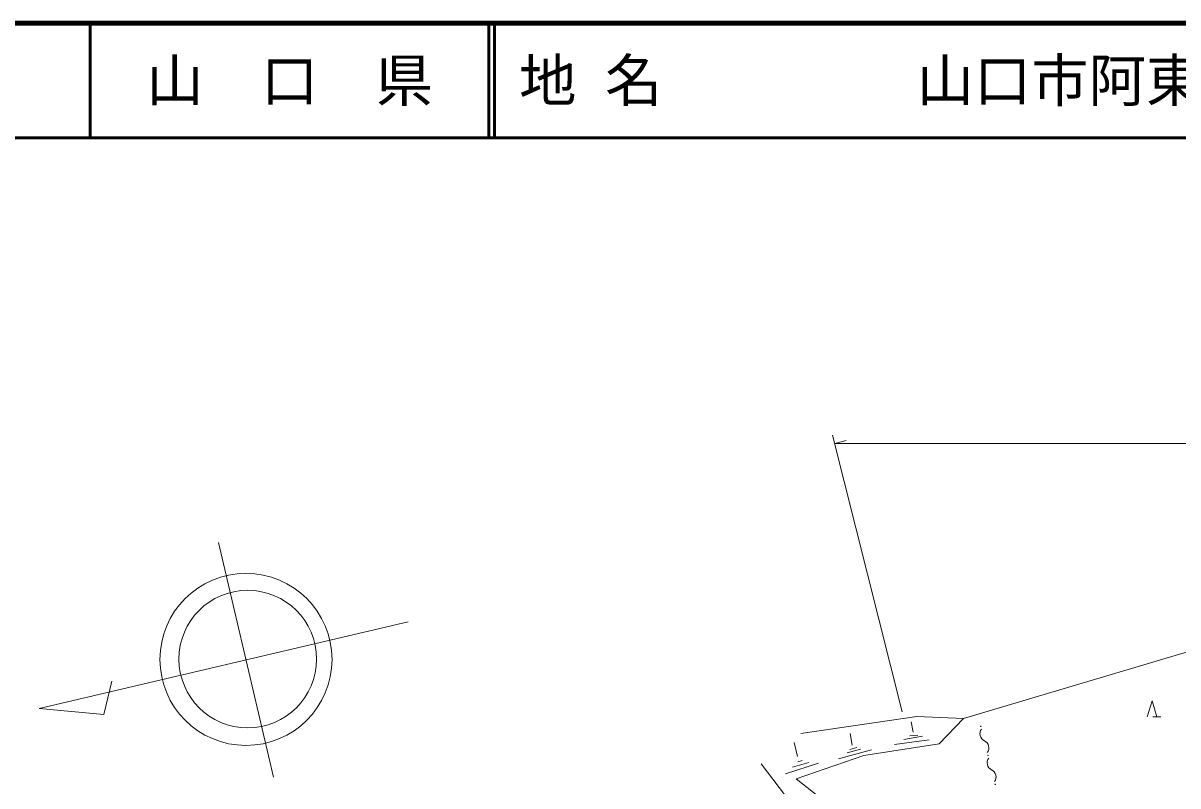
# Model space of a CAD drawing. Units: millimetres, scale not verified, with parts at other scales. Extents: x 40000 to 680000, y 20000 to 380000.
# Drawn here: x 327148 to 427806, y 313489 to 380000 of the extents above; entities that cross this region are included whole.
import ezdxf
from ezdxf.enums import TextEntityAlignment as Align

# ---------------------------------------------------------------- set-up
doc = ezdxf.new("R2010")
doc.units = ezdxf.units.MM
doc.header["$LTSCALE"] = 1000
for name, color, linetype, lineweight in [('M-BGD', 7, 'Continuous', 13), ('M-STR-HTXT', 7, 'Continuous', 13), ('M-STR-STRC', 7, 'Continuous', 25), ('M-TTL', 2, 'Continuous', 140), ('M-TTL-LINE', 7, 'Continuous', 50)]:
    doc.layers.add(name, color=color, linetype=linetype, lineweight=lineweight)
doc.layers.add('M-TTL-TXT', color=7, linetype='Continuous')
doc.styles.add('ＭＳ ゴシック', font='')
doc.styles.get('ＭＳ ゴシック').set_extended_font_data('MS Gothic')

msp = doc.modelspace()

# ---------------------------------------------------------------- linework, layer by layer
at = {"layer": 'M-BGD'}
for p, q in [((430439, 325730), (409131, 319363)), ((425141, 319514), (425561, 320914)), ((425561, 320914), (425981, 319514)), ((405047, 319538), (394953, 318065)), ((404738, 318178), (404556, 319089)), ((409131, 319363), (405047, 319538)), ((409131, 319363), (406986, 317155)), ((426331, 319514), (425631, 319514)), ((394652, 316062), (394344, 317286)), ((399428, 317034), (399232, 318062)), ((406986, 317155), (400425, 316146)), ((403112, 317098), (406112, 317519)), ((405552, 317813), (403911, 317547)), ((404430, 317841), (405131, 317925)), ((400425, 316146), (394534, 314118)), ((398213, 315847), (401101, 316641)), ((400148, 316707), (398980, 316361)), ((399213, 316669), (399830, 316828)), ((395300, 310391), (391494, 315417)), ((393605, 314548), (396493, 315473)), ((395643, 315538), (394222, 315127)), ((394690, 315576), (395063, 315716)), ((394534, 314118), (400481, 309447))]:
    msp.add_line(p, q, dxfattribs=at)
for centre in [(410625, 318686), (411254, 316155), (411883, 313623)]:
    msp.add_circle(centre, 25, dxfattribs=at)
for centre, start, end in [((411230, 318036), 143.20814, 244.68986), ((410648, 316805), 323.20814, 64.68986), ((411859, 315504), 143.20814, 244.68986), ((411277, 314273), 323.20814, 64.68986)]:
    msp.add_arc(centre, 681, start, end, dxfattribs=at)
at = {"layer": 'M-STR-HTXT'}
for p, q in [((403758, 319941), (397711, 344073)), ((397890, 343358), (398890, 343608)), ((397890, 343358), (551768, 343358))]:
    msp.add_line(p, q, dxfattribs=at)
at = {"layer": 'M-STR-STRC', "lineweight": 13}
for p, q in [((348984, 314255), (344188, 334700)), ((360702, 327789), (328546, 320246)), ((334188, 319714), (334886, 322633)), ((328546, 320246), (334188, 319714))]:
    msp.add_line(p, q, dxfattribs=at)
for centre, radius in [((346576, 324519), 7500), ((346732, 324546), 6000)]:
    msp.add_circle(centre, radius, dxfattribs=at)
at = {"layer": 'M-TTL'}
msp.add_line((680000, 380000), (40000, 380000), dxfattribs=at)
at = {"layer": 'M-TTL-LINE'}
for p, q in [((333000, 380000), (333000, 370000)), ((367750, 380000), (367750, 370000)), ((368250, 380000), (368250, 370000)), ((40000, 370000), (680000, 370000))]:
    msp.add_line(p, q, dxfattribs=at)

# ---------------------------------------------------------------- texts
at = {"layer": 'M-TTL-TXT', "style": 'ＭＳ ゴシック'}
msp.add_text('山\u3000口\u3000県', height=3666, dxfattribs=at).set_placement((350375, 375000), align=Align.MIDDLE_CENTER)
for s, p in [('地 名', (370380, 375000)), ('山口市阿東生雲東分', (405024, 375000))]:
    msp.add_text(s, height=3666, dxfattribs=at).set_placement(p, align=Align.MIDDLE_LEFT)

doc.saveas('drawing.dxf')
